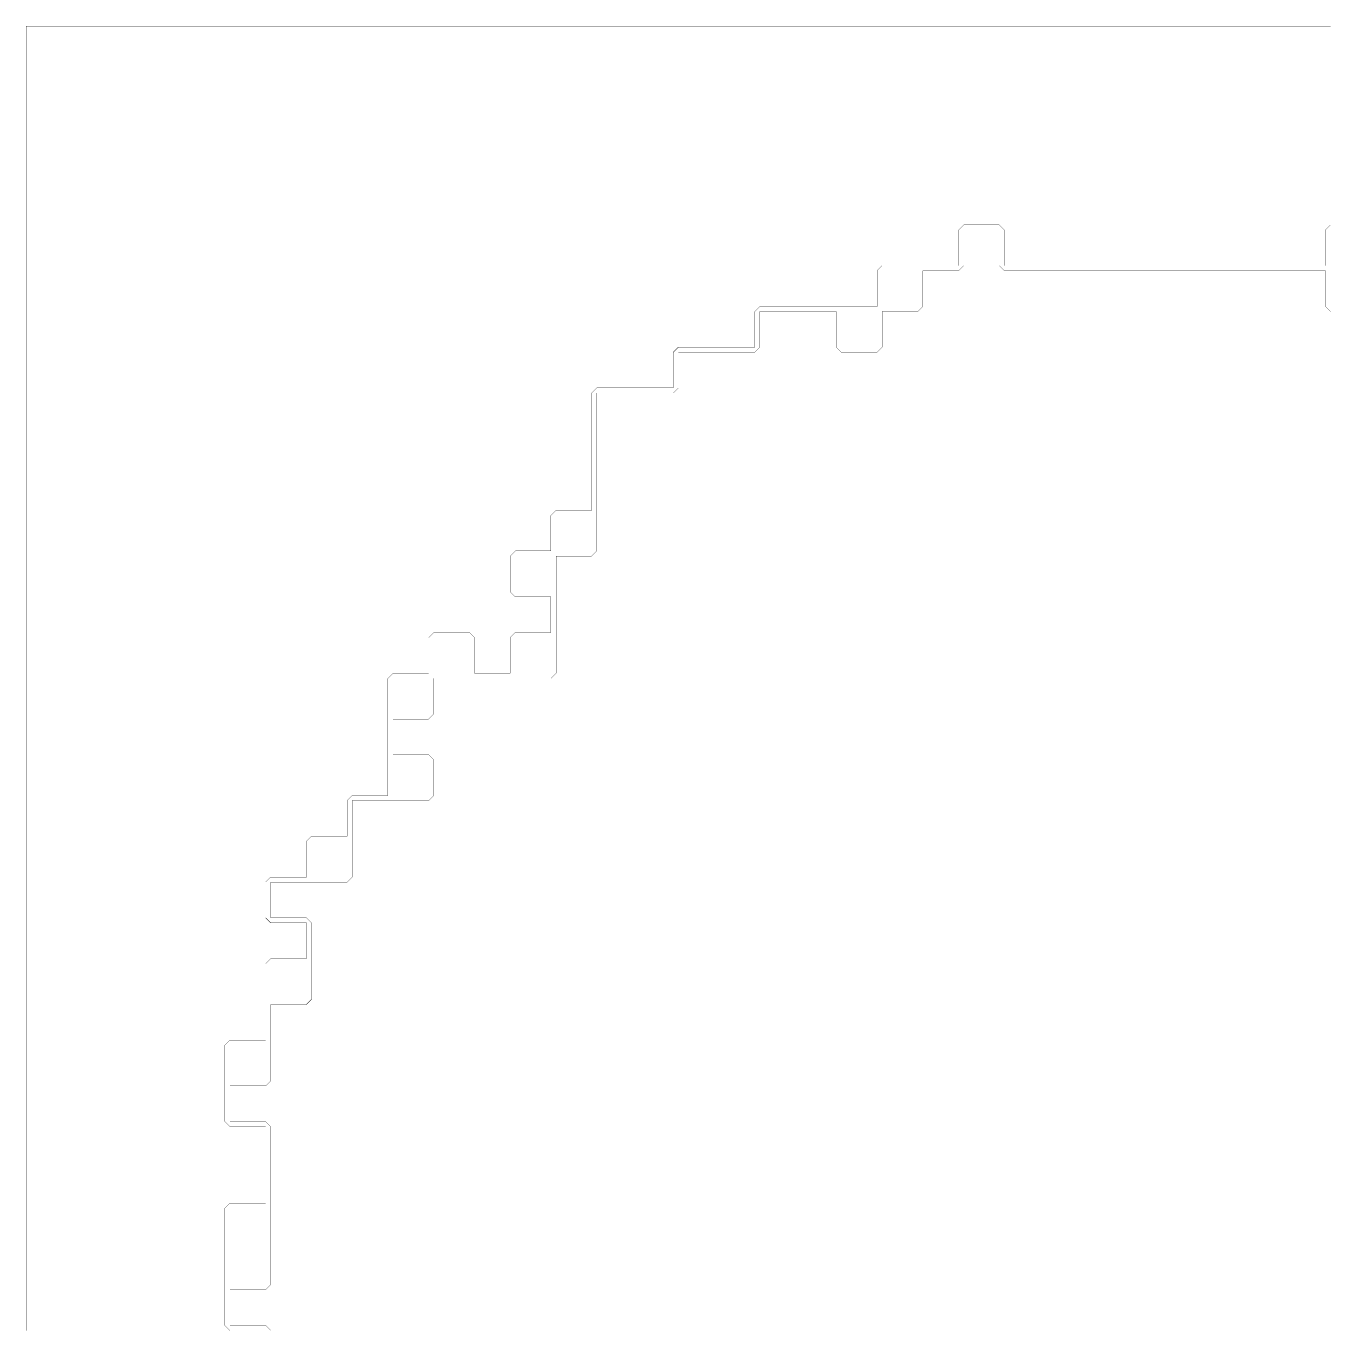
# Model space of a CAD drawing. Header units: metres. Extents: x 0 to 4990, y -4990 to 0.
# Drawn here: x 0 to 2495, y -2495 to 0 of the extents above; entities that cross this region are included whole.
import ezdxf

# ---------------------------------------------------------------- set-up
doc = ezdxf.new("R2010")
doc.units = ezdxf.units.M
doc.layers.add('conductor', color=1, linetype='Continuous')
doc.layers.add('substrate', color=5, linetype='Continuous')

msp = doc.modelspace()

# ---------------------------------------------------------------- linework, layer by layer
at = {"layer": 'conductor', "const_width": 0.5}
msp.add_lwpolyline([(2500, -546.875), (2490.234375, -537.109375), (2490.234375, -527.34375), (2490.234375, -517.578125), (2490.234375, -507.8125), (2490.234375, -498.046875), (2490.234375, -488.28125), (2490.234375, -478.515625), (2490.234375, -468.75), (2480.46875, -468.75), (2470.703125, -468.75), (2460.9375, -468.75), (2451.171875, -468.75), (2441.40625, -468.75), (2431.640625, -468.75), (2421.875, -468.75), (2412.109375, -468.75), (2402.34375, -468.75), (2392.578125, -468.75), (2382.8125, -468.75), (2373.046875, -468.75), (2363.28125, -468.75), (2353.515625, -468.75), (2343.75, -468.75), (2333.984375, -468.75), (2324.21875, -468.75), (2314.453125, -468.75), (2304.6875, -468.75), (2294.921875, -468.75), (2285.15625, -468.75), (2275.390625, -468.75), (2265.625, -468.75), (2255.859375, -468.75), (2246.09375, -468.75), (2236.328125, -468.75), (2226.5625, -468.75), (2216.796875, -468.75), (2207.03125, -468.75), (2197.265625, -468.75), (2187.5, -468.75), (2177.734375, -468.75), (2167.96875, -468.75), (2158.203125, -468.75), (2148.4375, -468.75), (2138.671875, -468.75), (2128.90625, -468.75), (2119.140625, -468.75), (2109.375, -468.75), (2099.609375, -468.75), (2089.84375, -468.75), (2080.078125, -468.75), (2070.3125, -468.75), (2060.546875, -468.75), (2050.78125, -468.75), (2041.015625, -468.75), (2031.25, -468.75), (2021.484375, -468.75), (2011.71875, -468.75), (2001.953125, -468.75), (1992.1875, -468.75), (1982.421875, -468.75), (1972.65625, -468.75), (1962.890625, -468.75), (1953.125, -468.75), (1943.359375, -468.75), (1933.59375, -468.75), (1923.828125, -468.75), (1914.0625, -468.75), (1904.296875, -468.75), (1894.53125, -468.75), (1884.765625, -468.75), (1875, -468.75), (1865.234375, -458.984375), (1865.234375, -449.21875), (1865.234375, -439.453125), (1865.234375, -429.6875), (1865.234375, -419.921875), (1865.234375, -410.15625), (1865.234375, -400.390625), (1865.234375, -390.625), (1855.46875, -390.625), (1845.703125, -390.625), (1835.9375, -390.625), (1826.171875, -390.625), (1816.40625, -390.625), (1806.640625, -390.625), (1796.875, -390.625), (1796.875, -400.390625), (1796.875, -410.15625), (1796.875, -419.921875), (1796.875, -429.6875), (1796.875, -439.453125), (1796.875, -449.21875), (1796.875, -458.984375), (1787.109375, -468.75), (1777.34375, -468.75), (1767.578125, -468.75), (1757.8125, -468.75), (1748.046875, -468.75), (1738.28125, -468.75), (1728.515625, -468.75), (1718.75, -468.75), (1718.75, -478.515625), (1718.75, -488.28125), (1718.75, -498.046875), (1718.75, -507.8125), (1718.75, -517.578125), (1718.75, -527.34375), (1718.75, -537.109375), (1708.984375, -546.875), (1699.21875, -546.875), (1689.453125, -546.875), (1679.6875, -546.875), (1669.921875, -546.875), (1660.15625, -546.875), (1650.390625, -546.875), (1640.625, -546.875), (1640.625, -556.640625), (1640.625, -566.40625), (1640.625, -576.171875), (1640.625, -585.9375), (1640.625, -595.703125), (1640.625, -605.46875), (1640.625, -615.234375), (1630.859375, -625), (1621.09375, -625), (1611.328125, -625), (1601.5625, -625), (1591.796875, -625), (1582.03125, -625), (1572.265625, -625), (1562.5, -625), (1552.734375, -615.234375), (1552.734375, -605.46875), (1552.734375, -595.703125), (1552.734375, -585.9375), (1552.734375, -576.171875), (1552.734375, -566.40625), (1552.734375, -556.640625), (1552.734375, -546.875), (1542.96875, -546.875), (1533.203125, -546.875), (1523.4375, -546.875), (1513.671875, -546.875), (1503.90625, -546.875), (1494.140625, -546.875), (1484.375, -546.875), (1474.609375, -546.875), (1464.84375, -546.875), (1455.078125, -546.875), (1445.3125, -546.875), (1435.546875, -546.875), (1425.78125, -546.875), (1416.015625, -546.875), (1406.25, -546.875), (1406.25, -556.640625), (1406.25, -566.40625), (1406.25, -576.171875), (1406.25, -585.9375), (1406.25, -595.703125), (1406.25, -605.46875), (1406.25, -615.234375), (1396.484375, -625), (1386.71875, -625), (1376.953125, -625), (1367.1875, -625), (1357.421875, -625), (1347.65625, -625), (1337.890625, -625), (1328.125, -625), (1318.359375, -625), (1308.59375, -625), (1298.828125, -625), (1289.0625, -625), (1279.296875, -625), (1269.53125, -625), (1259.765625, -625), (1250, -625), (1250, -634.765625), (1250, -644.53125), (1250, -654.296875), (1250, -664.0625), (1250, -673.828125), (1250, -683.59375), (1250, -693.359375), (1240.234375, -703.125), (1230.46875, -703.125), (1220.703125, -703.125), (1210.9375, -703.125), (1201.171875, -703.125), (1191.40625, -703.125), (1181.640625, -703.125), (1171.875, -703.125), (1162.109375, -703.125), (1152.34375, -703.125), (1142.578125, -703.125), (1132.8125, -703.125), (1123.046875, -703.125), (1113.28125, -703.125), (1103.515625, -703.125), (1093.75, -703.125), (1093.75, -712.890625), (1093.75, -722.65625), (1093.75, -732.421875), (1093.75, -742.1875), (1093.75, -751.953125), (1093.75, -761.71875), (1093.75, -771.484375), (1093.75, -781.25), (1093.75, -791.015625), (1093.75, -800.78125), (1093.75, -810.546875), (1093.75, -820.3125), (1093.75, -830.078125), (1093.75, -839.84375), (1093.75, -849.609375), (1093.75, -859.375), (1093.75, -869.140625), (1093.75, -878.90625), (1093.75, -888.671875), (1093.75, -898.4375), (1093.75, -908.203125), (1093.75, -917.96875), (1093.75, -927.734375), (1093.75, -937.5), (1093.75, -947.265625), (1093.75, -957.03125), (1093.75, -966.796875), (1093.75, -976.5625), (1093.75, -986.328125), (1093.75, -996.09375), (1093.75, -1005.859375), (1083.984375, -1015.625), (1074.21875, -1015.625), (1064.453125, -1015.625), (1054.6875, -1015.625), (1044.921875, -1015.625), (1035.15625, -1015.625), (1025.390625, -1015.625), (1015.625, -1015.625), (1015.625, -1025.390625), (1015.625, -1035.15625), (1015.625, -1044.921875), (1015.625, -1054.6875), (1015.625, -1064.453125), (1015.625, -1074.21875), (1015.625, -1083.984375), (1015.625, -1093.75), (1015.625, -1103.515625), (1015.625, -1113.28125), (1015.625, -1123.046875), (1015.625, -1132.8125), (1015.625, -1142.578125), (1015.625, -1152.34375), (1015.625, -1162.109375), (1015.625, -1171.875), (1015.625, -1181.640625), (1015.625, -1191.40625), (1015.625, -1201.171875), (1015.625, -1210.9375), (1015.625, -1220.703125), (1015.625, -1230.46875), (1015.625, -1240.234375), (1005.859375, -1250), (996.09375, -1250), (986.328125, -1250), (976.5625, -1250), (966.796875, -1250), (957.03125, -1250), (947.265625, -1250), (937.5, -1250), (927.734375, -1250), (917.96875, -1250), (908.203125, -1250), (898.4375, -1250), (888.671875, -1250), (878.90625, -1250), (869.140625, -1250), (859.375, -1250), (849.609375, -1250), (839.84375, -1250), (830.078125, -1250), (820.3125, -1250), (810.546875, -1250), (800.78125, -1250), (791.015625, -1250), (781.25, -1250), (781.25, -1259.765625), (781.25, -1269.53125), (781.25, -1279.296875), (781.25, -1289.0625), (781.25, -1298.828125), (781.25, -1308.59375), (781.25, -1318.359375), (771.484375, -1328.125), (761.71875, -1328.125), (751.953125, -1328.125), (742.1875, -1328.125), (732.421875, -1328.125), (722.65625, -1328.125), (712.890625, -1328.125), (703.125, -1328.125), (703.125, -1337.890625), (703.125, -1347.65625), (703.125, -1357.421875), (703.125, -1367.1875), (703.125, -1376.953125), (703.125, -1386.71875), (703.125, -1396.484375), (712.890625, -1396.484375), (722.65625, -1396.484375), (732.421875, -1396.484375), (742.1875, -1396.484375), (751.953125, -1396.484375), (761.71875, -1396.484375), (771.484375, -1396.484375), (781.25, -1406.25), (781.25, -1416.015625), (781.25, -1425.78125), (781.25, -1435.546875), (781.25, -1445.3125), (781.25, -1455.078125), (781.25, -1464.84375), (781.25, -1474.609375), (771.484375, -1484.375), (761.71875, -1484.375), (751.953125, -1484.375), (742.1875, -1484.375), (732.421875, -1484.375), (722.65625, -1484.375), (712.890625, -1484.375), (703.125, -1484.375), (693.359375, -1484.375), (683.59375, -1484.375), (673.828125, -1484.375), (664.0625, -1484.375), (654.296875, -1484.375), (644.53125, -1484.375), (634.765625, -1484.375), (625, -1484.375), (625, -1494.140625), (625, -1503.90625), (625, -1513.671875), (625, -1523.4375), (625, -1533.203125), (625, -1542.96875), (625, -1552.734375), (625, -1562.5), (625, -1572.265625), (625, -1582.03125), (625, -1591.796875), (625, -1601.5625), (625, -1611.328125), (625, -1621.09375), (625, -1630.859375), (615.234375, -1640.625), (605.46875, -1640.625), (595.703125, -1640.625), (585.9375, -1640.625), (576.171875, -1640.625), (566.40625, -1640.625), (556.640625, -1640.625), (546.875, -1640.625), (537.109375, -1640.625), (527.34375, -1640.625), (517.578125, -1640.625), (507.8125, -1640.625), (498.046875, -1640.625), (488.28125, -1640.625), (478.515625, -1640.625), (468.75, -1640.625), (468.75, -1650.390625), (468.75, -1660.15625), (468.75, -1669.921875), (468.75, -1679.6875), (468.75, -1689.453125), (468.75, -1699.21875), (468.75, -1708.984375), (478.515625, -1708.984375), (488.28125, -1708.984375), (498.046875, -1708.984375), (507.8125, -1708.984375), (517.578125, -1708.984375), (527.34375, -1708.984375), (537.109375, -1708.984375), (546.875, -1718.75), (546.875, -1728.515625), (546.875, -1738.28125), (546.875, -1748.046875), (546.875, -1757.8125), (546.875, -1767.578125), (546.875, -1777.34375), (546.875, -1787.109375), (546.875, -1796.875), (546.875, -1806.640625), (546.875, -1816.40625), (546.875, -1826.171875), (546.875, -1835.9375), (546.875, -1845.703125), (546.875, -1855.46875), (546.875, -1865.234375), (537.109375, -1875), (527.34375, -1875), (517.578125, -1875), (507.8125, -1875), (498.046875, -1875), (488.28125, -1875), (478.515625, -1875), (468.75, -1875), (468.75, -1884.765625), (468.75, -1894.53125), (468.75, -1904.296875), (468.75, -1914.0625), (468.75, -1923.828125), (468.75, -1933.59375), (468.75, -1943.359375), (468.75, -1953.125), (468.75, -1962.890625), (468.75, -1972.65625), (468.75, -1982.421875), (468.75, -1992.1875), (468.75, -2001.953125), (468.75, -2011.71875), (468.75, -2021.484375), (458.984375, -2031.25), (449.21875, -2031.25), (439.453125, -2031.25), (429.6875, -2031.25), (419.921875, -2031.25), (410.15625, -2031.25), (400.390625, -2031.25), (390.625, -2031.25), (390.625, -2041.015625), (390.625, -2050.78125), (390.625, -2060.546875), (390.625, -2070.3125), (390.625, -2080.078125), (390.625, -2089.84375), (390.625, -2099.609375), (400.390625, -2099.609375), (410.15625, -2099.609375), (419.921875, -2099.609375), (429.6875, -2099.609375), (439.453125, -2099.609375), (449.21875, -2099.609375), (458.984375, -2099.609375), (468.75, -2109.375), (468.75, -2119.140625), (468.75, -2128.90625), (468.75, -2138.671875), (468.75, -2148.4375), (468.75, -2158.203125), (468.75, -2167.96875), (468.75, -2177.734375), (468.75, -2187.5), (468.75, -2197.265625), (468.75, -2207.03125), (468.75, -2216.796875), (468.75, -2226.5625), (468.75, -2236.328125), (468.75, -2246.09375), (468.75, -2255.859375), (468.75, -2265.625), (468.75, -2275.390625), (468.75, -2285.15625), (468.75, -2294.921875), (468.75, -2304.6875), (468.75, -2314.453125), (468.75, -2324.21875), (468.75, -2333.984375), (468.75, -2343.75), (468.75, -2353.515625), (468.75, -2363.28125), (468.75, -2373.046875), (468.75, -2382.8125), (468.75, -2392.578125), (468.75, -2402.34375), (468.75, -2412.109375), (458.984375, -2421.875), (449.21875, -2421.875), (439.453125, -2421.875), (429.6875, -2421.875), (419.921875, -2421.875), (410.15625, -2421.875), (400.390625, -2421.875), (390.625, -2421.875), (390.625, -2431.640625), (390.625, -2441.40625), (390.625, -2451.171875), (390.625, -2460.9375), (390.625, -2470.703125), (390.625, -2480.46875), (390.625, -2490.234375), (400.390625, -2490.234375), (410.15625, -2490.234375), (419.921875, -2490.234375), (429.6875, -2490.234375), (439.453125, -2490.234375), (449.21875, -2490.234375), (458.984375, -2490.234375), (468.75, -2500)], dxfattribs=at)
at = {"layer": 'substrate', "const_width": 0.5}
for points in [[(2500, 0), (2490.234375, 0), (2480.46875, 0), (2470.703125, 0), (2460.9375, 0), (2451.171875, 0), (2441.40625, 0), (2431.640625, 0), (2421.875, 0), (2412.109375, 0), (2402.34375, 0), (2392.578125, 0), (2382.8125, 0), (2373.046875, 0), (2363.28125, 0), (2353.515625, 0), (2343.75, 0), (2333.984375, 0), (2324.21875, 0), (2314.453125, 0), (2304.6875, 0), (2294.921875, 0), (2285.15625, 0), (2275.390625, 0), (2265.625, 0), (2255.859375, 0), (2246.09375, 0), (2236.328125, 0), (2226.5625, 0), (2216.796875, 0), (2207.03125, 0), (2197.265625, 0), (2187.5, 0), (2177.734375, 0), (2167.96875, 0), (2158.203125, 0), (2148.4375, 0), (2138.671875, 0), (2128.90625, 0), (2119.140625, 0), (2109.375, 0), (2099.609375, 0), (2089.84375, 0), (2080.078125, 0), (2070.3125, 0), (2060.546875, 0), (2050.78125, 0), (2041.015625, 0), (2031.25, 0), (2021.484375, 0), (2011.71875, 0), (2001.953125, 0), (1992.1875, 0), (1982.421875, 0), (1972.65625, 0), (1962.890625, 0), (1953.125, 0), (1943.359375, 0), (1933.59375, 0), (1923.828125, 0), (1914.0625, 0), (1904.296875, 0), (1894.53125, 0), (1884.765625, 0), (1875, 0), (1865.234375, 0), (1855.46875, 0), (1845.703125, 0), (1835.9375, 0), (1826.171875, 0), (1816.40625, 0), (1806.640625, 0), (1796.875, 0), (1787.109375, 0), (1777.34375, 0), (1767.578125, 0), (1757.8125, 0), (1748.046875, 0), (1738.28125, 0), (1728.515625, 0), (1718.75, 0), (1708.984375, 0), (1699.21875, 0), (1689.453125, 0), (1679.6875, 0), (1669.921875, 0), (1660.15625, 0), (1650.390625, 0), (1640.625, 0), (1630.859375, 0), (1621.09375, 0), (1611.328125, 0), (1601.5625, 0), (1591.796875, 0), (1582.03125, 0), (1572.265625, 0), (1562.5, 0), (1552.734375, 0), (1542.96875, 0), (1533.203125, 0), (1523.4375, 0), (1513.671875, 0), (1503.90625, 0), (1494.140625, 0), (1484.375, 0), (1474.609375, 0), (1464.84375, 0), (1455.078125, 0), (1445.3125, 0), (1435.546875, 0), (1425.78125, 0), (1416.015625, 0), (1406.25, 0), (1396.484375, 0), (1386.71875, 0), (1376.953125, 0), (1367.1875, 0), (1357.421875, 0), (1347.65625, 0), (1337.890625, 0), (1328.125, 0), (1318.359375, 0), (1308.59375, 0), (1298.828125, 0), (1289.0625, 0), (1279.296875, 0), (1269.53125, 0), (1259.765625, 0), (1250, 0), (1240.234375, 0), (1230.46875, 0), (1220.703125, 0), (1210.9375, 0), (1201.171875, 0), (1191.40625, 0), (1181.640625, 0), (1171.875, 0), (1162.109375, 0), (1152.34375, 0), (1142.578125, 0), (1132.8125, 0), (1123.046875, 0), (1113.28125, 0), (1103.515625, 0), (1093.75, 0), (1083.984375, 0), (1074.21875, 0), (1064.453125, 0), (1054.6875, 0), (1044.921875, 0), (1035.15625, 0), (1025.390625, 0), (1015.625, 0), (1005.859375, 0), (996.09375, 0), (986.328125, 0), (976.5625, 0), (966.796875, 0), (957.03125, 0), (947.265625, 0), (937.5, 0), (927.734375, 0), (917.96875, 0), (908.203125, 0), (898.4375, 0), (888.671875, 0), (878.90625, 0), (869.140625, 0), (859.375, 0), (849.609375, 0), (839.84375, 0), (830.078125, 0), (820.3125, 0), (810.546875, 0), (800.78125, 0), (791.015625, 0), (781.25, 0), (771.484375, 0), (761.71875, 0), (751.953125, 0), (742.1875, 0), (732.421875, 0), (722.65625, 0), (712.890625, 0), (703.125, 0), (693.359375, 0), (683.59375, 0), (673.828125, 0), (664.0625, 0), (654.296875, 0), (644.53125, 0), (634.765625, 0), (625, 0), (615.234375, 0), (605.46875, 0), (595.703125, 0), (585.9375, 0), (576.171875, 0), (566.40625, 0), (556.640625, 0), (546.875, 0), (537.109375, 0), (527.34375, 0), (517.578125, 0), (507.8125, 0), (498.046875, 0), (488.28125, 0), (478.515625, 0), (468.75, 0), (458.984375, 0), (449.21875, 0), (439.453125, 0), (429.6875, 0), (419.921875, 0), (410.15625, 0), (400.390625, 0), (390.625, 0), (380.859375, 0), (371.09375, 0), (361.328125, 0), (351.5625, 0), (341.796875, 0), (332.03125, 0), (322.265625, 0), (312.5, 0), (302.734375, 0), (292.96875, 0), (283.203125, 0), (273.4375, 0), (263.671875, 0), (253.90625, 0), (244.140625, 0), (234.375, 0), (224.609375, 0), (214.84375, 0), (205.078125, 0), (195.3125, 0), (185.546875, 0), (175.78125, 0), (166.015625, 0), (156.25, 0), (146.484375, 0), (136.71875, 0), (126.953125, 0), (117.1875, 0), (107.421875, 0), (97.65625, 0), (87.890625, 0), (78.125, 0), (68.359375, 0), (58.59375, 0), (48.828125, 0), (39.0625, 0), (29.296875, 0), (19.53125, 0), (9.765625, 0), (0, 0), (0, -9.765625), (0, -19.53125), (0, -29.296875), (0, -39.0625), (0, -48.828125), (0, -58.59375), (0, -68.359375), (0, -78.125), (0, -87.890625), (0, -97.65625), (0, -107.421875), (0, -117.1875), (0, -126.953125), (0, -136.71875), (0, -146.484375), (0, -156.25), (0, -166.015625), (0, -175.78125), (0, -185.546875), (0, -195.3125), (0, -205.078125), (0, -214.84375), (0, -224.609375), (0, -234.375), (0, -244.140625), (0, -253.90625), (0, -263.671875), (0, -273.4375), (0, -283.203125), (0, -292.96875), (0, -302.734375), (0, -312.5), (0, -322.265625), (0, -332.03125), (0, -341.796875), (0, -351.5625), (0, -361.328125), (0, -371.09375), (0, -380.859375), (0, -390.625), (0, -400.390625), (0, -410.15625), (0, -419.921875), (0, -429.6875), (0, -439.453125), (0, -449.21875), (0, -458.984375), (0, -468.75), (0, -478.515625), (0, -488.28125), (0, -498.046875), (0, -507.8125), (0, -517.578125), (0, -527.34375), (0, -537.109375), (0, -546.875), (0, -556.640625), (0, -566.40625), (0, -576.171875), (0, -585.9375), (0, -595.703125), (0, -605.46875), (0, -615.234375), (0, -625), (0, -634.765625), (0, -644.53125), (0, -654.296875), (0, -664.0625), (0, -673.828125), (0, -683.59375), (0, -693.359375), (0, -703.125), (0, -712.890625), (0, -722.65625), (0, -732.421875), (0, -742.1875), (0, -751.953125), (0, -761.71875), (0, -771.484375), (0, -781.25), (0, -791.015625), (0, -800.78125), (0, -810.546875), (0, -820.3125), (0, -830.078125), (0, -839.84375), (0, -849.609375), (0, -859.375), (0, -869.140625), (0, -878.90625), (0, -888.671875), (0, -898.4375), (0, -908.203125), (0, -917.96875), (0, -927.734375), (0, -937.5), (0, -947.265625), (0, -957.03125), (0, -966.796875), (0, -976.5625), (0, -986.328125), (0, -996.09375), (0, -1005.859375), (0, -1015.625), (0, -1025.390625), (0, -1035.15625), (0, -1044.921875), (0, -1054.6875), (0, -1064.453125), (0, -1074.21875), (0, -1083.984375), (0, -1093.75), (0, -1103.515625), (0, -1113.28125), (0, -1123.046875), (0, -1132.8125), (0, -1142.578125), (0, -1152.34375), (0, -1162.109375), (0, -1171.875), (0, -1181.640625), (0, -1191.40625), (0, -1201.171875), (0, -1210.9375), (0, -1220.703125), (0, -1230.46875), (0, -1240.234375), (0, -1250), (0, -1259.765625), (0, -1269.53125), (0, -1279.296875), (0, -1289.0625), (0, -1298.828125), (0, -1308.59375), (0, -1318.359375), (0, -1328.125), (0, -1337.890625), (0, -1347.65625), (0, -1357.421875), (0, -1367.1875), (0, -1376.953125), (0, -1386.71875), (0, -1396.484375), (0, -1406.25), (0, -1416.015625), (0, -1425.78125), (0, -1435.546875), (0, -1445.3125), (0, -1455.078125), (0, -1464.84375), (0, -1474.609375), (0, -1484.375), (0, -1494.140625), (0, -1503.90625), (0, -1513.671875), (0, -1523.4375), (0, -1533.203125), (0, -1542.96875), (0, -1552.734375), (0, -1562.5), (0, -1572.265625), (0, -1582.03125), (0, -1591.796875), (0, -1601.5625), (0, -1611.328125), (0, -1621.09375), (0, -1630.859375), (0, -1640.625), (0, -1650.390625), (0, -1660.15625), (0, -1669.921875), (0, -1679.6875), (0, -1689.453125), (0, -1699.21875), (0, -1708.984375), (0, -1718.75), (0, -1728.515625), (0, -1738.28125), (0, -1748.046875), (0, -1757.8125), (0, -1767.578125), (0, -1777.34375), (0, -1787.109375), (0, -1796.875), (0, -1806.640625), (0, -1816.40625), (0, -1826.171875), (0, -1835.9375), (0, -1845.703125), (0, -1855.46875), (0, -1865.234375), (0, -1875), (0, -1884.765625), (0, -1894.53125), (0, -1904.296875), (0, -1914.0625), (0, -1923.828125), (0, -1933.59375), (0, -1943.359375), (0, -1953.125), (0, -1962.890625), (0, -1972.65625), (0, -1982.421875), (0, -1992.1875), (0, -2001.953125), (0, -2011.71875), (0, -2021.484375), (0, -2031.25), (0, -2041.015625), (0, -2050.78125), (0, -2060.546875), (0, -2070.3125), (0, -2080.078125), (0, -2089.84375), (0, -2099.609375), (0, -2109.375), (0, -2119.140625), (0, -2128.90625), (0, -2138.671875), (0, -2148.4375), (0, -2158.203125), (0, -2167.96875), (0, -2177.734375), (0, -2187.5), (0, -2197.265625), (0, -2207.03125), (0, -2216.796875), (0, -2226.5625), (0, -2236.328125), (0, -2246.09375), (0, -2255.859375), (0, -2265.625), (0, -2275.390625), (0, -2285.15625), (0, -2294.921875), (0, -2304.6875), (0, -2314.453125), (0, -2324.21875), (0, -2333.984375), (0, -2343.75), (0, -2353.515625), (0, -2363.28125), (0, -2373.046875), (0, -2382.8125), (0, -2392.578125), (0, -2402.34375), (0, -2412.109375), (0, -2421.875), (0, -2431.640625), (0, -2441.40625), (0, -2451.171875), (0, -2460.9375), (0, -2470.703125), (0, -2480.46875), (0, -2490.234375), (0, -2500)], [(390.625, -2500), (380.859375, -2490.234375), (380.859375, -2480.46875), (380.859375, -2470.703125), (380.859375, -2460.9375), (380.859375, -2451.171875), (380.859375, -2441.40625), (380.859375, -2431.640625), (380.859375, -2421.875), (380.859375, -2412.109375), (380.859375, -2402.34375), (380.859375, -2392.578125), (380.859375, -2382.8125), (380.859375, -2373.046875), (380.859375, -2363.28125), (380.859375, -2353.515625), (380.859375, -2343.75), (380.859375, -2333.984375), (380.859375, -2324.21875), (380.859375, -2314.453125), (380.859375, -2304.6875), (380.859375, -2294.921875), (380.859375, -2285.15625), (380.859375, -2275.390625), (380.859375, -2265.625), (390.625, -2255.859375), (400.390625, -2255.859375), (410.15625, -2255.859375), (419.921875, -2255.859375), (429.6875, -2255.859375), (439.453125, -2255.859375), (449.21875, -2255.859375), (458.984375, -2255.859375), (458.984375, -2246.09375), (458.984375, -2236.328125), (458.984375, -2226.5625), (458.984375, -2216.796875), (458.984375, -2207.03125), (458.984375, -2197.265625), (458.984375, -2187.5), (458.984375, -2177.734375), (458.984375, -2167.96875), (458.984375, -2158.203125), (458.984375, -2148.4375), (458.984375, -2138.671875), (458.984375, -2128.90625), (458.984375, -2119.140625), (458.984375, -2109.375), (449.21875, -2109.375), (439.453125, -2109.375), (429.6875, -2109.375), (419.921875, -2109.375), (410.15625, -2109.375), (400.390625, -2109.375), (390.625, -2109.375), (380.859375, -2099.609375), (380.859375, -2089.84375), (380.859375, -2080.078125), (380.859375, -2070.3125), (380.859375, -2060.546875), (380.859375, -2050.78125), (380.859375, -2041.015625), (380.859375, -2031.25), (380.859375, -2021.484375), (380.859375, -2011.71875), (380.859375, -2001.953125), (380.859375, -1992.1875), (380.859375, -1982.421875), (380.859375, -1972.65625), (380.859375, -1962.890625), (380.859375, -1953.125), (390.625, -1943.359375), (400.390625, -1943.359375), (410.15625, -1943.359375), (419.921875, -1943.359375), (429.6875, -1943.359375), (439.453125, -1943.359375), (449.21875, -1943.359375), (458.984375, -1943.359375), (458.984375, -1933.59375), (458.984375, -1923.828125), (458.984375, -1914.0625), (458.984375, -1904.296875), (458.984375, -1894.53125), (458.984375, -1884.765625), (458.984375, -1875), (458.984375, -1865.234375), (458.984375, -1855.46875), (458.984375, -1845.703125), (458.984375, -1835.9375), (458.984375, -1826.171875), (458.984375, -1816.40625), (458.984375, -1806.640625), (458.984375, -1796.875), (468.75, -1787.109375), (478.515625, -1787.109375), (488.28125, -1787.109375), (498.046875, -1787.109375), (507.8125, -1787.109375), (517.578125, -1787.109375), (527.34375, -1787.109375), (537.109375, -1787.109375), (537.109375, -1777.34375), (537.109375, -1767.578125), (537.109375, -1757.8125), (537.109375, -1748.046875), (537.109375, -1738.28125), (537.109375, -1728.515625), (537.109375, -1718.75), (527.34375, -1718.75), (517.578125, -1718.75), (507.8125, -1718.75), (498.046875, -1718.75), (488.28125, -1718.75), (478.515625, -1718.75), (468.75, -1718.75), (458.984375, -1708.984375), (458.984375, -1699.21875), (458.984375, -1689.453125), (458.984375, -1679.6875), (458.984375, -1669.921875), (458.984375, -1660.15625), (458.984375, -1650.390625), (458.984375, -1640.625), (468.75, -1630.859375), (478.515625, -1630.859375), (488.28125, -1630.859375), (498.046875, -1630.859375), (507.8125, -1630.859375), (517.578125, -1630.859375), (527.34375, -1630.859375), (537.109375, -1630.859375), (537.109375, -1621.09375), (537.109375, -1611.328125), (537.109375, -1601.5625), (537.109375, -1591.796875), (537.109375, -1582.03125), (537.109375, -1572.265625), (537.109375, -1562.5), (546.875, -1552.734375), (556.640625, -1552.734375), (566.40625, -1552.734375), (576.171875, -1552.734375), (585.9375, -1552.734375), (595.703125, -1552.734375), (605.46875, -1552.734375), (615.234375, -1552.734375), (615.234375, -1542.96875), (615.234375, -1533.203125), (615.234375, -1523.4375), (615.234375, -1513.671875), (615.234375, -1503.90625), (615.234375, -1494.140625), (615.234375, -1484.375), (625, -1474.609375), (634.765625, -1474.609375), (644.53125, -1474.609375), (654.296875, -1474.609375), (664.0625, -1474.609375), (673.828125, -1474.609375), (683.59375, -1474.609375), (693.359375, -1474.609375), (693.359375, -1464.84375), (693.359375, -1455.078125), (693.359375, -1445.3125), (693.359375, -1435.546875), (693.359375, -1425.78125), (693.359375, -1416.015625), (693.359375, -1406.25), (693.359375, -1396.484375), (693.359375, -1386.71875), (693.359375, -1376.953125), (693.359375, -1367.1875), (693.359375, -1357.421875), (693.359375, -1347.65625), (693.359375, -1337.890625), (693.359375, -1328.125), (693.359375, -1318.359375), (693.359375, -1308.59375), (693.359375, -1298.828125), (693.359375, -1289.0625), (693.359375, -1279.296875), (693.359375, -1269.53125), (693.359375, -1259.765625), (693.359375, -1250), (703.125, -1240.234375), (712.890625, -1240.234375), (722.65625, -1240.234375), (732.421875, -1240.234375), (742.1875, -1240.234375), (751.953125, -1240.234375), (761.71875, -1240.234375), (771.484375, -1240.234375), (771.484375, -1230.46875), (771.484375, -1220.703125), (771.484375, -1210.9375), (771.484375, -1201.171875), (771.484375, -1191.40625), (771.484375, -1181.640625), (771.484375, -1171.875), (781.25, -1162.109375), (791.015625, -1162.109375), (800.78125, -1162.109375), (810.546875, -1162.109375), (820.3125, -1162.109375), (830.078125, -1162.109375), (839.84375, -1162.109375), (849.609375, -1162.109375), (859.375, -1171.875), (859.375, -1181.640625), (859.375, -1191.40625), (859.375, -1201.171875), (859.375, -1210.9375), (859.375, -1220.703125), (859.375, -1230.46875), (859.375, -1240.234375), (869.140625, -1240.234375), (878.90625, -1240.234375), (888.671875, -1240.234375), (898.4375, -1240.234375), (908.203125, -1240.234375), (917.96875, -1240.234375), (927.734375, -1240.234375), (927.734375, -1230.46875), (927.734375, -1220.703125), (927.734375, -1210.9375), (927.734375, -1201.171875), (927.734375, -1191.40625), (927.734375, -1181.640625), (927.734375, -1171.875), (937.5, -1162.109375), (947.265625, -1162.109375), (957.03125, -1162.109375), (966.796875, -1162.109375), (976.5625, -1162.109375), (986.328125, -1162.109375), (996.09375, -1162.109375), (1005.859375, -1162.109375), (1005.859375, -1152.34375), (1005.859375, -1142.578125), (1005.859375, -1132.8125), (1005.859375, -1123.046875), (1005.859375, -1113.28125), (1005.859375, -1103.515625), (1005.859375, -1093.75), (996.09375, -1093.75), (986.328125, -1093.75), (976.5625, -1093.75), (966.796875, -1093.75), (957.03125, -1093.75), (947.265625, -1093.75), (937.5, -1093.75), (927.734375, -1083.984375), (927.734375, -1074.21875), (927.734375, -1064.453125), (927.734375, -1054.6875), (927.734375, -1044.921875), (927.734375, -1035.15625), (927.734375, -1025.390625), (927.734375, -1015.625), (937.5, -1005.859375), (947.265625, -1005.859375), (957.03125, -1005.859375), (966.796875, -1005.859375), (976.5625, -1005.859375), (986.328125, -1005.859375), (996.09375, -1005.859375), (1005.859375, -1005.859375), (1005.859375, -996.09375), (1005.859375, -986.328125), (1005.859375, -976.5625), (1005.859375, -966.796875), (1005.859375, -957.03125), (1005.859375, -947.265625), (1005.859375, -937.5), (1015.625, -927.734375), (1025.390625, -927.734375), (1035.15625, -927.734375), (1044.921875, -927.734375), (1054.6875, -927.734375), (1064.453125, -927.734375), (1074.21875, -927.734375), (1083.984375, -927.734375), (1083.984375, -917.96875), (1083.984375, -908.203125), (1083.984375, -898.4375), (1083.984375, -888.671875), (1083.984375, -878.90625), (1083.984375, -869.140625), (1083.984375, -859.375), (1083.984375, -849.609375), (1083.984375, -839.84375), (1083.984375, -830.078125), (1083.984375, -820.3125), (1083.984375, -810.546875), (1083.984375, -800.78125), (1083.984375, -791.015625), (1083.984375, -781.25), (1083.984375, -771.484375), (1083.984375, -761.71875), (1083.984375, -751.953125), (1083.984375, -742.1875), (1083.984375, -732.421875), (1083.984375, -722.65625), (1083.984375, -712.890625), (1083.984375, -703.125), (1093.75, -693.359375), (1103.515625, -693.359375), (1113.28125, -693.359375), (1123.046875, -693.359375), (1132.8125, -693.359375), (1142.578125, -693.359375), (1152.34375, -693.359375), (1162.109375, -693.359375), (1171.875, -693.359375), (1181.640625, -693.359375), (1191.40625, -693.359375), (1201.171875, -693.359375), (1210.9375, -693.359375), (1220.703125, -693.359375), (1230.46875, -693.359375), (1240.234375, -693.359375), (1240.234375, -683.59375), (1240.234375, -673.828125), (1240.234375, -664.0625), (1240.234375, -654.296875), (1240.234375, -644.53125), (1240.234375, -634.765625), (1240.234375, -625), (1250, -615.234375), (1259.765625, -615.234375), (1269.53125, -615.234375), (1279.296875, -615.234375), (1289.0625, -615.234375), (1298.828125, -615.234375), (1308.59375, -615.234375), (1318.359375, -615.234375), (1328.125, -615.234375), (1337.890625, -615.234375), (1347.65625, -615.234375), (1357.421875, -615.234375), (1367.1875, -615.234375), (1376.953125, -615.234375), (1386.71875, -615.234375), (1396.484375, -615.234375), (1396.484375, -605.46875), (1396.484375, -595.703125), (1396.484375, -585.9375), (1396.484375, -576.171875), (1396.484375, -566.40625), (1396.484375, -556.640625), (1396.484375, -546.875), (1406.25, -537.109375), (1416.015625, -537.109375), (1425.78125, -537.109375), (1435.546875, -537.109375), (1445.3125, -537.109375), (1455.078125, -537.109375), (1464.84375, -537.109375), (1474.609375, -537.109375), (1484.375, -537.109375), (1494.140625, -537.109375), (1503.90625, -537.109375), (1513.671875, -537.109375), (1523.4375, -537.109375), (1533.203125, -537.109375), (1542.96875, -537.109375), (1552.734375, -537.109375), (1562.5, -537.109375), (1572.265625, -537.109375), (1582.03125, -537.109375), (1591.796875, -537.109375), (1601.5625, -537.109375), (1611.328125, -537.109375), (1621.09375, -537.109375), (1630.859375, -537.109375), (1630.859375, -527.34375), (1630.859375, -517.578125), (1630.859375, -507.8125), (1630.859375, -498.046875), (1630.859375, -488.28125), (1630.859375, -478.515625), (1630.859375, -468.75), (1640.625, -458.984375), (1650.390625, -458.984375), (1660.15625, -458.984375), (1669.921875, -458.984375), (1679.6875, -458.984375), (1689.453125, -458.984375), (1699.21875, -458.984375), (1708.984375, -458.984375), (1718.75, -458.984375), (1728.515625, -458.984375), (1738.28125, -458.984375), (1748.046875, -458.984375), (1757.8125, -458.984375), (1767.578125, -458.984375), (1777.34375, -458.984375), (1787.109375, -458.984375), (1787.109375, -449.21875), (1787.109375, -439.453125), (1787.109375, -429.6875), (1787.109375, -419.921875), (1787.109375, -410.15625), (1787.109375, -400.390625), (1787.109375, -390.625), (1796.875, -380.859375), (1806.640625, -380.859375), (1816.40625, -380.859375), (1826.171875, -380.859375), (1835.9375, -380.859375), (1845.703125, -380.859375), (1855.46875, -380.859375), (1865.234375, -380.859375), (1875, -390.625), (1875, -400.390625), (1875, -410.15625), (1875, -419.921875), (1875, -429.6875), (1875, -439.453125), (1875, -449.21875), (1875, -458.984375), (1884.765625, -458.984375), (1894.53125, -458.984375), (1904.296875, -458.984375), (1914.0625, -458.984375), (1923.828125, -458.984375), (1933.59375, -458.984375), (1943.359375, -458.984375), (1953.125, -458.984375), (1962.890625, -458.984375), (1972.65625, -458.984375), (1982.421875, -458.984375), (1992.1875, -458.984375), (2001.953125, -458.984375), (2011.71875, -458.984375), (2021.484375, -458.984375), (2031.25, -458.984375), (2041.015625, -458.984375), (2050.78125, -458.984375), (2060.546875, -458.984375), (2070.3125, -458.984375), (2080.078125, -458.984375), (2089.84375, -458.984375), (2099.609375, -458.984375), (2109.375, -458.984375), (2119.140625, -458.984375), (2128.90625, -458.984375), (2138.671875, -458.984375), (2148.4375, -458.984375), (2158.203125, -458.984375), (2167.96875, -458.984375), (2177.734375, -458.984375), (2187.5, -458.984375), (2197.265625, -458.984375), (2207.03125, -458.984375), (2216.796875, -458.984375), (2226.5625, -458.984375), (2236.328125, -458.984375), (2246.09375, -458.984375), (2255.859375, -458.984375), (2265.625, -458.984375), (2275.390625, -458.984375), (2285.15625, -458.984375), (2294.921875, -458.984375), (2304.6875, -458.984375), (2314.453125, -458.984375), (2324.21875, -458.984375), (2333.984375, -458.984375), (2343.75, -458.984375), (2353.515625, -458.984375), (2363.28125, -458.984375), (2373.046875, -458.984375), (2382.8125, -458.984375), (2392.578125, -458.984375), (2402.34375, -458.984375), (2412.109375, -458.984375), (2421.875, -458.984375), (2431.640625, -458.984375), (2441.40625, -458.984375), (2451.171875, -458.984375), (2460.9375, -458.984375), (2470.703125, -458.984375), (2480.46875, -458.984375), (2490.234375, -458.984375), (2490.234375, -449.21875), (2490.234375, -439.453125), (2490.234375, -429.6875), (2490.234375, -419.921875), (2490.234375, -410.15625), (2490.234375, -400.390625), (2490.234375, -390.625), (2500, -380.859375)]]:
    msp.add_lwpolyline(points, dxfattribs=at)

doc.saveas('drawing.dxf')
